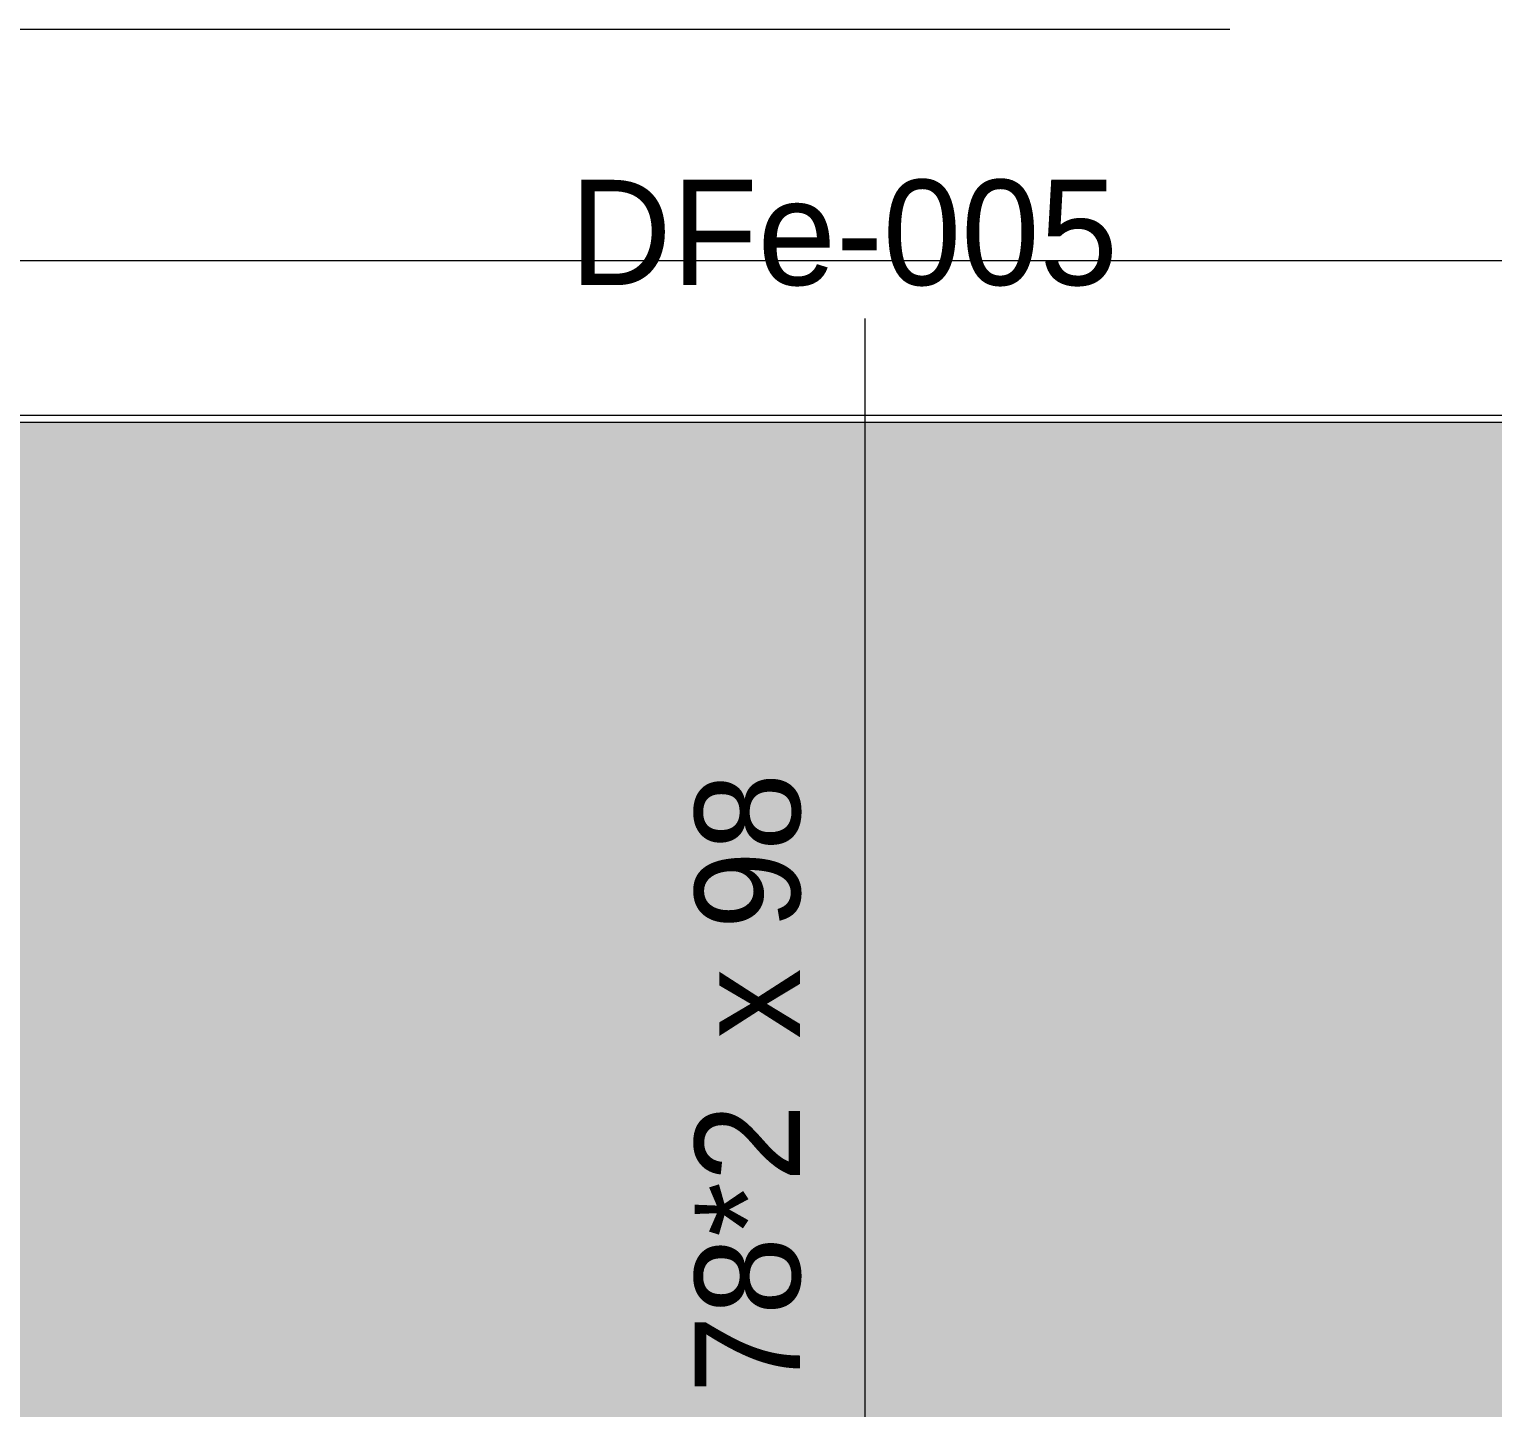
# Model space of a CAD drawing. Header units: metres. Extents: x -3 to 171, y -23 to 41.
# Drawn here: x 16.045 to 17.087, y -21.982 to -21 of the extents above; entities that cross this region are included whole.
import ezdxf

# ---------------------------------------------------------------- set-up
doc = ezdxf.new("R2010")
doc.units = ezdxf.units.M
doc.header["$MEASUREMENT"] = 0
doc.linetypes.add('Achse', pattern=[0.004, 0.002, -0.001, 0, -0.001])
for name, color, linetype in [('4._1.DG PP STG1_1_000 Achsraster', 7, 'Continuous'), ('4._1.DG PP STG1_1_325 Dachfenster', 7, 'Continuous'), ('4._1.DG PP STG1_1_330 Dachaufbau', 7, 'Continuous'), ('4._1.DG PP STG1_1_611 Entwässerung', 7, 'Continuous')]:
    doc.layers.add(name, color=color, linetype=linetype)
doc.styles.add('ERSTELLTER_STIL_2', font='')
doc.styles.get('ERSTELLTER_STIL_2').set_extended_font_data('Eurostile')

msp = doc.modelspace()

# ---------------------------------------------------------------- hatches: boundary and pattern name
at = {"layer": '4._1.DG PP STG1_1_330 Dachaufbau', "linetype": 'Continuous', "lineweight": 0, "true_color": 0x000000}
msp.add_hatch(color=18, dxfattribs=at).paths.add_polyline_path([(12.3209, -21.2798), (12.3209, -21.295), (15.475, -21.295), (15.475, -22.5231), (16.2369, -22.5231), (16.2369, -22.1198), (17.8969, -22.1198), (17.8969, -22.5231), (18.9253, -22.5231), (18.9306, -21.2798)])

# ---------------------------------------------------------------- linework, layer by layer
at = {"layer": '4._1.DG PP STG1_1_000 Achsraster', "color": 5, "linetype": 'Achse', "lineweight": 0, "ltscale": 1000}
msp.add_line((-1.5, -21), (21, -21), dxfattribs=at)
at = {"layer": '4._1.DG PP STG1_1_325 Dachfenster', "color": 7, "linetype": 'Continuous', "lineweight": 13, "ltscale": 1000}
msp.add_line((16.64, -21.206), (16.64, -22.5231), dxfattribs=at)
at = {"layer": '4._1.DG PP STG1_1_330 Dachaufbau', "color": 7, "linetype": 'Continuous', "lineweight": 18, "ltscale": 1000, "flags": 128}
msp.add_lwpolyline([(12.3209, -21.2798), (18.9306, -21.2798)], dxfattribs=at)
at = {"layer": '4._1.DG PP STG1_1_611 Entwässerung', "color": 171, "linetype": 'Continuous', "lineweight": 13, "ltscale": 1000, "true_color": 0x6c6cff, "flags": 128}
msp.add_lwpolyline([(15.475, -21.275), (18.8887, -21.275), (18.8887, -21.165), (15.475, -21.165)], close=True, dxfattribs=at)

# ---------------------------------------------------------------- texts
at = {"layer": '4._1.DG PP STG1_1_325 Dachfenster', "color": 7, "linetype": 'Continuous', "lineweight": 13, "insert": (16.43, -21.1833), "char_height": 0.075, "attachment_point": 7, "style": 'ERSTELLTER_STIL_2'}
msp.add_mtext('\\A1;{\\pql;\\pt0;\\fEurostile|b0|i0|c0|p0;\\W1.000000;DFe-005\\fEurostile|b0|i0|c0|p0;\\W1.000000;\\fEurostile|b0|i0|c0|p0;\\W1.000000;\\fEurostile|b0|i0|c0|p0;\\W1.000000;}', dxfattribs=at)
at = {"layer": '4._1.DG PP STG1_1_325 Dachfenster', "color": 7, "linetype": 'Continuous', "lineweight": 13, "insert": (16.6158, -21.9718), "char_height": 0.075, "attachment_point": 7, "rotation": 90, "style": 'ERSTELLTER_STIL_2'}
msp.add_mtext('\\A1;{\\pql;\\pt0;\\fEurostile|b0|i0|c0|p0;\\W1.000000;78*2\\fEurostile|b0|i0|c0|p0;\\W1.000000;\\A1{\\H.66x;\\S^  ;}\\fEurostile|b0|i0|c0|p0;\\W1.000000; x 98\\fEurostile|b0|i0|c0|p0;\\W1.000000;\\A1{\\H.66x;\\S^  ;}}', dxfattribs=at)

doc.saveas('drawing.dxf')
